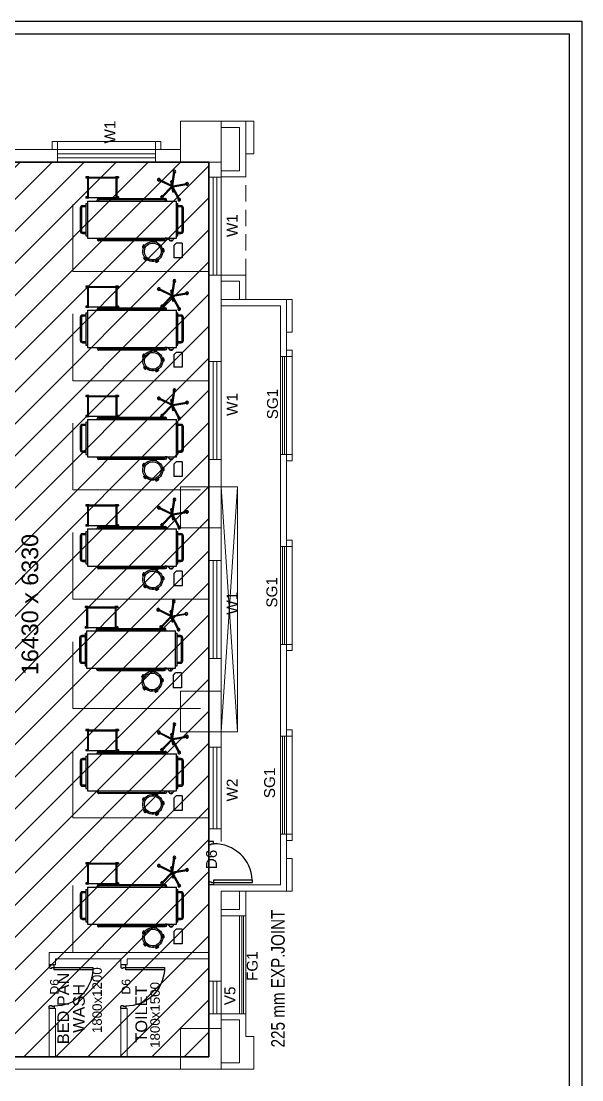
# Model space of a CAD drawing. Extents: x 3550807 to 4078732, y -628171 to -515859.
# Drawn here: x 3739861 to 3750162, y -608060 to -588620 of the extents above; entities that cross this region are included whole.
import ezdxf
from ezdxf.enums import TextEntityAlignment as Align

# ---------------------------------------------------------------- set-up
doc = ezdxf.new("R2010")
doc.units = 0
doc.header["$LTSCALE"] = 6
doc.header["$MEASUREMENT"] = 0
doc.linetypes.add('HIDDEN', pattern=[0.375, 0.25, -0.125])
doc.layers.get('0').update_dxf_attribs({"linetype": 'CONTINUOUS'})
doc.layers.add('Bed', color=33, linetype='CONTINUOUS')
doc.layers.add('DOOR', color=44, linetype='CONTINUOUS')
doc.layers.add('D.F', color=251, linetype='CONTINUOUS', lineweight=5)
doc.layers.add('WALL', color=10, linetype='CONTINUOUS', lineweight=35)
doc.styles.add('ARI', font='arial.ttf')
doc.styles.add('ARIAL', font='arial.ttf')
doc.linetypes.add('ZIGZAG', pattern='A,0.0001,-0.2,[131,ltypeshp.shx,S=0.2,R=0,X=-0.2,Y=0],-0.4,[131,ltypeshp.shx,S=0.2,R=180,X=0.2,Y=0],-0.2', length=0.8001)

# ---------------------------------------------------------------- blocks, each defined once
blk = doc.blocks.new('A$C6969112B')
at = {"layer": 'Bed', "color": 8}
for p, q in [((1421, 1704), (1464, 1956)), ((1438, 1701), (1481, 1953)), ((387, 1872), (116, 1872)), ((116, 1872), (116, 1719)), ((343, 1719), (387, 1762)), ((387, 1872), (387, 1762)), ((478, 1766), (1160, 1766)), ((478, 131), (478, 1766)), ((521, 1793), (1116, 1793)), ((521, 1766), (521, 1793)), ((1116, 1766), (1116, 1793)), ((1160, 131), (1160, 1766)), ((1374, 1709), (1186, 1807)), ((1421, 1704), (1194, 1823)), ((343, 1719), (116, 1719)), ((428, 1689), (478, 1729)), ((428, 1654), (478, 1615)), ((432, 1559), (432, 1557)), ((434, 343), (434, 1557)), ((451, 343), (451, 1557)), ((453, 1559), (453, 1557)), ((476, 1595), (476, 1561)), ((1162, 1595), (1162, 1561)), ((1185, 1559), (1185, 1557)), ((1186, 343), (1186, 1557)), ((1204, 343), (1204, 1557)), ((1205, 1559), (1205, 1557)), ((1409, 1685), (1229, 1510)), ((1425, 1676), (1242, 1497)), ((1324, 1707), (1324, 1710)), ((1329, 1699), (1522, 1666)), ((1332, 1716), (1525, 1683)), ((1340, 1697), (1343, 1714)), ((1425, 1676), (1538, 1447)), ((1438, 1701), (1691, 1738)), ((1443, 1679), (1554, 1454)), ((1483, 1690), (1694, 1721)), ((1512, 1667), (1515, 1685)), ((1530, 1671), (1531, 1675)), ((55, 1439), (34, 1391)), ((54, 1382), (34, 1391)), ((75, 1430), (54, 1382)), ((75, 1430), (55, 1439)), ((72, 1402), (64, 1406)), ((229, 1539), (227, 1517)), ((227, 1517), (279, 1511)), ((229, 1539), (281, 1533)), ((281, 1533), (279, 1511)), ((429, 1399), (408, 1396)), ((408, 1396), (414, 1344)), ((429, 1399), (436, 1347)), ((76, 1196), (91, 1212)), ((116, 1161), (76, 1196)), ((130, 1178), (91, 1212)), ((120, 1198), (114, 1191)), ((116, 1161), (130, 1178)), ((347, 1187), (301, 1160)), ((358, 1168), (313, 1141)), ((358, 1168), (347, 1187)), ((436, 1347), (414, 1344)), ((313, 1141), (301, 1160)), ((1234, 703), (1212, 703)), ((1212, 703), (1212, 650)), ((1223, 650), (1212, 650)), ((1223, 131), (1223, 676)), ((1223, 676), (1594, 676)), ((1223, 659), (1577, 659)), ((1234, 703), (1234, 676)), ((1577, 659), (1577, 148)), ((1605, 703), (1583, 703)), ((1583, 703), (1583, 676)), ((1594, 676), (1594, 131)), ((1605, 650), (1594, 650)), ((1605, 703), (1605, 650)), ((432, 340), (432, 343)), ((453, 340), (453, 343)), ((476, 304), (476, 339)), ((1162, 304), (1162, 339)), ((1185, 340), (1185, 343)), ((1205, 340), (1205, 343)), ((1160, 131), (478, 131)), ((521, 105), (521, 131)), ((1116, 105), (521, 105)), ((1116, 105), (1116, 131)), ((1223, 157), (1212, 157)), ((1212, 157), (1212, 105)), ((1234, 105), (1212, 105)), ((1577, 148), (1223, 148)), ((1594, 131), (1223, 131)), ((1234, 131), (1234, 105)), ((1583, 131), (1583, 105)), ((1605, 105), (1583, 105)), ((1605, 157), (1594, 157)), ((1605, 157), (1605, 105))]:
    blk.add_line(p, q, dxfattribs=at)
for points in [[(565, 1793), (565, 1854, -0.414214), (608, 1897), (1029, 1897, -0.414214), (1073, 1854), (1073, 1793)], [(587, 1793), (587, 1854, -0.414214), (608, 1875), (1029, 1875, -0.414214), (1051, 1854), (1051, 1793)], [(476, 1593), (451, 1585, 0.318781), (430, 1563), (430, 1559), (455, 1559), (455, 1563), (476, 1563)], [(1162, 1593), (1186, 1585, -0.318781), (1208, 1563), (1208, 1559), (1182, 1559), (1182, 1563), (1162, 1563)], [(476, 307), (451, 314, -0.318781), (430, 336), (430, 340), (455, 340), (455, 336), (476, 336)], [(1162, 307), (1186, 314, 0.318781), (1208, 336), (1208, 340), (1182, 340), (1182, 336), (1162, 336)], [(1073, 105), (1073, 44, -0.414214), (1029, 0), (608, 0, -0.414214), (565, 44), (565, 105)], [(1051, 105), (1051, 44, -0.414214), (1029, 22), (608, 22, -0.414214), (587, 44), (587, 105)]]:
    blk.add_lwpolyline(points, format="xyb", dxfattribs=at)
for points in [[(432, 1557), (453, 1557)], [(476, 1595), (478, 1595)], [(476, 1561), (478, 1561)], [(1162, 1595), (1160, 1595)], [(1162, 1561), (1160, 1561)], [(1205, 1557), (1185, 1557)], [(432, 343), (453, 343)], [(476, 339), (478, 339)], [(476, 304), (478, 304)], [(1162, 339), (1160, 339)], [(1162, 304), (1160, 304)], [(1205, 343), (1185, 343)]]:
    blk.add_lwpolyline(points, dxfattribs=at)
blk.add_circle((435, 1672), 9.27, dxfattribs=at)
for centre, radius, start, end in [((441, 1672), 21.4, 125.427, 234.573), ((1289, 676), 80.7, 161.0754, 198.9246), ((1158, 676), 80.7, 0, 18.9246), ((1660, 676), 80.7, 161.0754, 180), ((1529, 676), 80.7, 341.0754, 18.9246), ((1289, 131), 80.7, 161.0754, 198.9246), ((1158, 131), 80.7, 341.0754, 0), ((1660, 131), 80.7, 180, 198.9246), ((1529, 131), 80.7, 341.0754, 18.9246)]:
    blk.add_arc(centre, radius, start, end, dxfattribs=at)
at = {"layer": 'Bed', "color": 8, "extrusion": (0, 0, -1)}
for centre, major_axis, start_param, end_param in [((1474, 1962), (18.5, 18.5), 2.86537, 8.468881), ((1471, 1955), (4.94, 4.94), 4.096329, 5.660611), ((1427, 1691), (194, 194), -0.622575, -0.609545), ((1474, 1954), (4.94, 4.94), -0.609545, 0.954736), ((1184, 1818), (18.5, 18.5), 1.608733, 7.212244), ((1189, 1814), (4.94, 4.94), 2.839692, 4.403974), ((1427, 1691), (194, 194), 4.403974, 4.417003), ((1191, 1817), (4.94, 4.94), 4.417003, 5.981285), ((1699, 1730), (18.5, 18.5), 4.122007, 9.725518), ((1331, 1705), (4.94, 4.94), 2.525533, 4.096329), ((1331, 1709), (4.94, 4.94), 4.096329, 5.667125), ((1523, 1672), (4.94, 4.94), 0.954736, 2.525533), ((1524, 1676), (4.94, 4.94), -0.61606, 0.954736), ((1692, 1731), (4.94, 4.94), -0.930219, 0.634062), ((1693, 1728), (4.94, 4.94), 0.647092, 2.211374), ((1427, 1691), (-194, 194), 2.204859, 2.217888), ((114, 1384), (-57.1, 57.1), 5.588367, 6.248962), ((232, 1332), (-182, 20), -0.000636, 6.282549), ((232, 1332), (-123, 123), 4.624291, 5.911682), ((-5, 1437), (-57.1, 57.1), 2.446775, 3.107369), ((232, 1332), (-154, 17), -0.00023, 6.282955), ((261, 1590), (-57.1, 57.1), 3.707499, 4.368094), ((247, 1460), (-57.1, 57.1), 0.565907, 1.226501), ((487, 1380), (-57.1, 57.1), 5.038602, 5.699197), ((357, 1363), (-57.1, 57.1), 1.897009, 2.557604), ((1230, 1499), (18.5, 18.5), 0.352096, 5.955607), ((1234, 1505), (4.94, 4.94), 3.160366, 4.724648), ((1427, 1691), (-194, 194), 4.718133, 4.731162), ((1237, 1502), (4.94, 4.94), 1.583055, 3.147337), ((1549, 1444), (18.5, 18.5), -0.904541, 4.69897), ((1544, 1450), (4.94, 4.94), 1.903729, 3.468011), ((1427, 1691), (194, 194), 1.8907, 1.903729), ((1547, 1451), (4.94, 4.94), 0.326418, 1.8907), ((146, 1236), (-57.1, 57.1), 4.308534, 4.969129), ((61, 1137), (-57.1, 57.1), 1.166941, 1.827536), ((363, 1107), (-57.1, 57.1), 6.205277, 6.865872), ((296, 1220), (-57.1, 57.1), 3.063684, 3.724279)]:
    blk.add_ellipse(centre, major_axis=major_axis, ratio=1, start_param=start_param, end_param=end_param, dxfattribs=at)
blk = doc.blocks.new('1000')
at = {"layer": 'DOOR', "color": 8}
for p, q in [((0, -111, 0), (0, 0)), ((0, 0), (55, 0, 0)), ((945, 0, 0), (945, -2, 0)), ((1000, 0), (945, 0, 0)), ((1000, -111, 0), (1000, 0)), ((55, -111, 0), (0, -111, 0)), ((55, 0, 0), (55, -3, 0)), ((70, -55, 0), (55, -55, 0)), ((55, -55, 0), (55, -111, 0)), ((55, -111, 0), (55, -1001, 0)), ((111, -111, 0), (55, -111, 0)), ((70, -15, 0), (68, -15, 0)), ((70, -15, 0), (70, -55, 0)), ((111, -1001, 0), (111, -111, 0)), ((930, -15, 0), (930, -55, 0)), ((930, -15, 0), (932, -15, 0)), ((930, -55, 0), (945, -55, 0)), ((945, -55, 0), (945, -111, 0)), ((945, -111, 0), (1000, -111, 0)), ((55, -1001, 0), (111, -1001, 0))]:
    blk.add_line(p, q, dxfattribs=at)
for centre, major_axis, ratio, start_param, end_param in [((55, -15, 0), (-8.84, 8.84, 0), 1, 3.926897, 5.497693), ((71, -128, 0), (597, 637, 0), 0.999944, 3.940126, 5.484659), ((945, -15, 0), (-8.84, 8.84, 0), 1, -0.785492, 0.785304)]:
    blk.add_ellipse(centre, major_axis=major_axis, ratio=ratio, start_param=start_param, end_param=end_param, dxfattribs=at)

msp = doc.modelspace()

# ---------------------------------------------------------------- hatches: boundary and pattern name
at = {"layer": 'D.F', "linetype": 'ByBlock'}
h = msp.add_hatch(dxfattribs=at)
h.set_pattern_fill('ANSI31', color=8, scale=3333, style=0)
h.set_pattern_definition([(45, (700625.2, 126297.33), (-294.59836, 294.59836), [])])
h.paths.add_polyline_path([(3736977.4, -591206.3), (3743307.4, -591206.3), (3743307.4, -607636.3), (3736977.4, -607636.3)])

# ---------------------------------------------------------------- linework, layer by layer
for points in [[(3750161.6, -588619.7), (3750161.6, -620631.1), (3705080.4, -620631.1), (3705080.4, -588619.7)], [(3749929.8, -588851.5), (3749929.8, -620399.2), (3705312.2, -620399.2), (3705312.2, -588851.5)]]:
    msp.add_lwpolyline(points, close=True)
at = {"layer": 'D.F', "color": 8, "linetype": 'ByBlock'}
for p, q in [((3743537.4, -590456.3), (3744137.4, -590456.3)), ((3743537.4, -590571.3), (3743872.4, -590571.3)), ((3743872.4, -591365.9, -188437.6), (3743872.4, -590571.3, -101230.8)), ((3743987.4, -591480.9, -188437.6), (3743987.4, -590456.3, -101230.8)), ((3744137.4, -591056.3, -152397.2), (3744137.4, -590456.3, -101230.8)), ((3742327.4, -590826.3, -101230.8), (3740527.4, -590826.3, -101230.8)), ((3743987.4, -591056.3), (3744137.4, -591056.3)), ((3743537.4, -591365.9, -87206.9), (3743872.4, -591365.9, -169035.1)), ((3743537.4, -591480.9, -87206.9), (3743987.4, -591480.9, -188437.6)), ((3743537.4, -593281.3, 4.1), (3743987.4, -593281.3, -101226.7)), ((3743987.4, -593731.3, -101228.5), (3743987.4, -593281.3, -101226.7)), ((3743537.4, -593396.3, 4.1), (3743872.4, -593396.3, -81824.1)), ((3743872.4, -593731.3, -101228.4), (3743872.4, -593396.3, -101226.7)), ((3743537.4, -593731.3, -101230.8), (3744737.4, -593731.3, -101230.8)), ((3743537.4, -593846.3, -101230.8), (3744622.4, -593846.3, -101230.8)), ((3744622.4, -593846.3), (3744622.4, -604481.3)), ((3744737.4, -593731.3), (3744737.4, -604596.3)), ((3744737.4, -594778.5, -101230.8), (3744622.4, -594778.5)), ((3744837.4, -594778.5), (3744837.4, -596578.5)), ((3744737.4, -598263.8, -101230.8), (3744622.4, -598263.8)), ((3744837.4, -598263.8), (3744837.4, -600063.8)), ((3744837.4, -601748.9), (3744837.4, -603548.9)), ((3744737.4, -603548.9, -101230.8), (3744622.4, -603548.9)), ((3743307.4, -604481.3, -101230.8), (3744622.4, -604481.3, -101230.8)), ((3743537.4, -604596.3, -101230.8), (3744737.4, -604596.3, -101230.8)), ((3743872.4, -604596.3, -101228.4), (3743872.4, -604931.3, -101226.7)), ((3743987.4, -604596.3, -101228.5), (3743987.4, -605046.3, -101226.7)), ((3743537.4, -604931.3, 4.1), (3743872.4, -604931.3, -81824.1)), ((3743537.4, -605046.3, 4.1), (3743987.4, -605046.3, -101226.7)), ((3743537.4, -606846.3, 4.1), (3743987.4, -606846.3, -101226.7)), ((3743987.4, -607266.3, -101228.4), (3743987.4, -606846.3, -101226.7)), ((3743537.4, -606961.3, 4.1), (3743872.4, -606961.3, -81824.1)), ((3743872.4, -607751.3, -101230.8), (3743872.4, -606961.3, -101226.7)), ((3743987.4, -607266.3, -101230.8), (3744137.4, -607266.3, -101230.8)), ((3744137.4, -607866.3, -253628), (3744137.4, -607266.3, -202461.5)), ((3743537.4, -607751.3, -101230.8), (3743872.4, -607751.3, -101230.8)), ((3743537.4, -607866.3, -101230.8), (3743987.4, -607866.3, -101230.8)), ((3743987.4, -607866.3, -101230.8), (3744137.4, -607866.3, -101230.8))]:
    msp.add_line(p, q, dxfattribs=at)
at = {"layer": 'D.F', "color": 8, "lineweight": 0}
for p, q in [((3742787.4, -590976.3), (3737497.4, -590976.3)), ((3742787.4, -591206.3), (3737497.4, -591206.3)), ((3743307.4, -597171.5), (3743307.4, -591206.3)), ((3743537.4, -597171.5), (3743537.4, -591206.3)), ((3743307.4, -600921.3), (3743307.4, -597921.3)), ((3743537.4, -600921.3), (3743537.4, -597921.3)), ((3743307.4, -601671.5), (3743307.4, -603681.3)), ((3743537.4, -601671.5), (3743537.4, -603681.3)), ((3743307.4, -604481.3), (3743307.4, -607116.5)), ((3743537.4, -604596.3), (3743537.4, -607116.5)), ((3740377.4, -605951.3), (3740377.4, -605721.3)), ((3743307.4, -605721.3), (3740377.4, -605721.3)), ((3740492.4, -605951.3), (3740377.4, -605951.3)), ((3740492.4, -605951.3), (3740492.4, -605836.3)), ((3741692.4, -605836.3), (3740492.4, -605836.3)), ((3741692.4, -605951.3), (3741692.4, -605836.3)), ((3741807.4, -605951.3), (3741692.4, -605951.3)), ((3741807.4, -605951.3), (3741807.4, -605836.3)), ((3743307.4, -605836.3), (3741807.4, -605836.3)), ((3740492.4, -606751.3), (3740377.4, -606751.3)), ((3740377.4, -607636.3), (3740377.4, -606751.3)), ((3740492.4, -607636.3), (3740492.4, -606751.3)), ((3741807.4, -606751.3), (3741692.4, -606751.3)), ((3741692.4, -607636.3), (3741692.4, -606751.3)), ((3741807.4, -607636.3), (3741807.4, -606751.3)), ((3737497.4, -607636.3), (3742787.4, -607636.3)), ((3737497.4, -607866.3), (3742787.4, -607866.3))]:
    msp.add_line(p, q, dxfattribs=at)
at = {"layer": 'D.F', "color": 8, "linetype": 'HIDDEN', "ltscale": 200}
for p, q in [((3743987.4, -593731.3, -101230.8), (3743987.4, -591480.9, -101230.8)), ((3743987.4, -605046.3, -101226.7), (3743987.4, -606846.3, -101226.7))]:
    msp.add_line(p, q, dxfattribs=at)
at = {"layer": 'D.F', "color": 8}
for points in [[(3742787.4, -591206.3), (3743537.4, -591206.3), (3743537.4, -590456.3), (3742787.4, -590456.3)], [(3742787.4, -597921.5), (3743537.4, -597921.5), (3743537.4, -597171.5), (3742787.4, -597171.5)], [(3742787.4, -600921.5), (3743537.4, -600921.5), (3743537.4, -601671.5), (3742787.4, -601671.5)], [(3743537.4, -607116.5), (3743537.4, -607866.5), (3742787.4, -607866.5), (3742787.4, -607116.5)]]:
    msp.add_lwpolyline(points, close=True, dxfattribs=at)
at = {"layer": 'D.F', "color": 8, "linetype": 'ByBlock'}
for points, elevation in [([(3740527.4, -590976.3), (3740527.4, -590826.3), (3740427.4, -590826.3), (3740427.4, -590976.3)], -101230.8), ([(3742427.4, -590976.3), (3742427.4, -590826.3), (3742327.4, -590826.3), (3742327.4, -590976.3)], -101230.8), ([(3744737.4, -593731.3), (3744837.4, -593731.3), (3744837.4, -594330.9), (3744737.4, -594330.9)], -202461.5), ([(3744737.4, -594778.5), (3744837.4, -594778.5), (3744837.4, -594663.5), (3744737.4, -594663.5)], -101230.8), ([(3743837.4, -597171.5), (3743537.4, -601671.5)], 27934.8), ([(3743837.4, -601671.5), (3743537.4, -597171.5)], 27934.8), ([(3744737.4, -598263.8), (3744837.4, -598263.8), (3744837.4, -598148.8), (3744737.4, -598148.8)], -101230.8), ([(3744737.4, -603663.9), (3744837.4, -603663.9), (3744837.4, -603548.9), (3744737.4, -603548.9)], -101230.8), ([(3744737.4, -603996.3), (3744837.4, -603996.3), (3744837.4, -604596.3), (3744737.4, -604596.3)], -101230.8)]:
    msp.add_lwpolyline(points, dxfattribs=dict(at, elevation=elevation))
at = {"layer": 'D.F', "color": 8, "linetype": 'Continuous'}
for points in [[(3740527.4, -590976.3), (3740527.4, -591206.3), (3742327.4, -591206.3), (3742327.4, -590976.3)], [(3740527.4, -591056.3), (3740527.4, -591126.3), (3742327.4, -591126.3), (3742327.4, -591056.3)], [(3743537.4, -596671.5), (3743307.4, -596671.5), (3743307.4, -594871.5), (3743537.4, -594871.5)], [(3743457.4, -596671.5), (3743387.4, -596671.5), (3743387.4, -594871.5), (3743457.4, -594871.5)], [(3744697.4, -594778.5), (3744662.4, -594778.5), (3744662.4, -596578.5), (3744697.4, -596578.5)], [(3744697.4, -598263.8), (3744662.4, -598263.8), (3744662.4, -600063.8), (3744697.4, -600063.8)], [(3743537.4, -600321.3), (3743307.4, -600321.3), (3743307.4, -598521.3), (3743537.4, -598521.3)], [(3743457.4, -600321.3), (3743387.4, -600321.3), (3743387.4, -598521.3), (3743457.4, -598521.3)], [(3744697.4, -601748.9), (3744662.4, -601748.9), (3744662.4, -603548.9), (3744697.4, -603548.9)], [(3743537.4, -603451.3), (3743307.4, -603451.3), (3743307.4, -601951.3), (3743537.4, -601951.3)], [(3743457.4, -603451.3), (3743387.4, -603451.3), (3743387.4, -601951.3), (3743457.4, -601951.3)]]:
    msp.add_lwpolyline(points, close=True, dxfattribs=at)
for points, elevation in [([(3743537.4, -591481.3), (3743307.4, -591481.3), (3743307.4, -593281.3), (3743537.4, -593281.3)], 4.1), ([(3743457.4, -591481.3), (3743387.4, -591481.3), (3743387.4, -593281.3), (3743457.4, -593281.3)], 4.1), ([(3743947.4, -605046.3), (3743912.4, -605046.3), (3743912.4, -606846.3), (3743947.4, -606846.3)], -101227.2), ([(3743307.4, -606846.3), (3743537.4, -606846.3), (3743537.4, -606246.3), (3743307.4, -606246.3)], 4.1), ([(3743307.4, -606846.3), (3743537.4, -606846.3), (3743537.4, -606246.3), (3743307.4, -606246.3)], 4.1), ([(3743387.4, -606846.3), (3743457.4, -606846.3), (3743457.4, -606246.3), (3743387.4, -606246.3)], 4.1), ([(3743387.4, -606846.3), (3743457.4, -606846.3), (3743457.4, -606246.3), (3743387.4, -606246.3)], 4.1)]:
    msp.add_lwpolyline(points, close=True, dxfattribs=dict(at, elevation=elevation))
at = {"layer": 'D.F', "color": 8, "linetype": 'ZIGZAG', "ltscale": 10, "flags": 128}
for points in [[(3743307.4, -593213.8), (3740807.9, -593213.8), (3740807.9, -591985.1)], [(3743307.4, -595221.3), (3740807.9, -595221.3), (3740807.9, -593992.6)], [(3743157.4, -597228.8), (3740807.9, -597228.8), (3740807.9, -596000.1)], [(3743307.4, -599236.3), (3740807.9, -599236.3), (3740807.9, -598007.6)], [(3743157.4, -601243.8), (3740807.9, -601243.8), (3740807.9, -600015.1)], [(3743307.4, -603247.3), (3740807.9, -603251.3), (3740807.9, -602022.6)], [(3743307.4, -605721.3), (3740807.9, -605721.3), (3740807.9, -604492.6)]]:
    msp.add_lwpolyline(points, dxfattribs=at)
at = {"layer": 'D.F', "color": 8, "linetype": 'ByBlock'}
for points in [[(3744737.4, -594778.5), (3744837.4, -594778.5), (3744837.4, -594663.5), (3744737.4, -594663.5)], [(3744737.4, -596693.5), (3744837.4, -596693.5), (3744837.4, -596578.5), (3744737.4, -596578.5)], [(3744737.4, -598263.8), (3744837.4, -598263.8), (3744837.4, -598148.8), (3744737.4, -598148.8)], [(3744737.4, -600178.8), (3744837.4, -600178.8), (3744837.4, -600063.8), (3744737.4, -600063.8)], [(3744737.4, -601748.9), (3744837.4, -601748.9), (3744837.4, -601633.9), (3744737.4, -601633.9)], [(3744737.4, -603663.9), (3744837.4, -603663.9), (3744837.4, -603548.9), (3744737.4, -603548.9)]]:
    msp.add_lwpolyline(points, dxfattribs=at)
for points in [[(3744622.4, -594778.5), (3744622.4, -596578.5), (3744737.4, -596578.5), (3744737.4, -594778.5)], [(3744622.4, -598263.8), (3744622.4, -600063.8), (3744737.4, -600063.8), (3744737.4, -598263.8)], [(3744622.4, -601748.9), (3744622.4, -603548.9), (3744737.4, -603548.9), (3744737.4, -601748.9)]]:
    msp.add_lwpolyline(points, close=True, dxfattribs=at)
for points, elevation in [([(3743537.4, -601671.5), (3743537.4, -597171.5), (3743837.4, -597171.5), (3743837.4, -601671.5)], 27934.8), ([(3743872.4, -605046.3), (3743872.4, -606846.3), (3743987.4, -606846.3), (3743987.4, -605046.3)], -101227.2)]:
    msp.add_lwpolyline(points, close=True, dxfattribs=dict(at, elevation=elevation))
at = {"layer": 'WALL', "color": 8, "linetype": 'ByBlock'}
msp.add_lwpolyline([(3736977.4, -591206.3), (3743307.4, -591206.3), (3743307.4, -607636.3), (3736977.4, -607636.3)], close=True, dxfattribs=at)

# ---------------------------------------------------------------- block references
at = {"layer": 'D.F', "color": 8, "xscale": -1, "rotation": 270}
for p in [(3740946.2, -593082), (3740946.2, -595089.5), (3740946.2, -597097), (3740946.2, -599104.5), (3740933, -600975.9), (3740946.2, -603233.2), (3740946.2, -605679.7)]:
    msp.add_blockref('A$C6969112B', p, dxfattribs=at)
at = {"layer": 'D.F', "color": 8, "linetype": 'Continuous'}
for p, xscale, yscale, zscale, rotation in [((3743307.4, -604481.3, -101230.8), 0.7999999984167686, 0.7999999984167686, 0.7999999984167686, 90.0000132735122), ((3740377.4, -605951.3), -0.7999999988824306, 0.7999999986495823, 0.7999999999883585, 89.9999867264875), ((3741692.4, -605951.3), -0.7999999988824306, 0.7999999986495823, 0.7999999999883585, 89.9999867264875)]:
    msp.add_blockref('1000', p, dxfattribs=dict(at, xscale=xscale, yscale=yscale, zscale=zscale, rotation=rotation))

# ---------------------------------------------------------------- texts
at = {"layer": 'D.F', "color": 8, "style": 'ARIAL', "width": 1}
for s, height, p in [('W1', 200, (3741591.6, -590866.4)), ('W1', 200, (3743836.9, -592583.8, 4.1)), ('W1', 200, (3743836.9, -595868.2)), ('SG1', 200, (3744578.5, -595930.2)), ('SG1', 200, (3744566.1, -599388.6)), ('W1', 200, (3743836.9, -599518)), ('SG1', 200, (3744525, -602888.3)), ('W2', 200, (3743836.9, -602948)), ('D6', 200, (3743457.6, -604192.3, -202461.5)), ('FG1', 200, (3744205.9, -606244.9)), ('D6', 161.2, (3740552.6, -606495.8)), ('D6', 161.2, (3741867.6, -606495.8)), ('V5', 200, (3743795.9, -606689, 4.1)), ('V5', 200, (3743795.9, -606689, 4.1))]:
    msp.add_text(s, height=height, rotation=90, dxfattribs=at).set_placement(p)
at = {"layer": 'D.F', "color": 8, "linetype": 'Continuous', "style": 'ARIAL'}
msp.add_text('16430 x 6330', height=306.13, rotation=90, dxfattribs=at).set_placement((3740174.5, -599331.3), align=Align.CENTER)
at = {"layer": 'D.F', "color": 8, "style": 'ARI', "width": 0.8}
msp.add_text('225 mm EXP.JOINT', height=250, rotation=90, dxfattribs=at).set_placement((3744778.5, -607465.5, 101230.8), align=Align.BOTTOM_LEFT)
at = {"layer": 'D.F', "color": 8, "linetype": 'Continuous', "style": 'ARIAL'}
for s, p in [('BED PAN', (3740804.3, -606749, 0)), ('WASH', (3741093.4, -606749, 0)), ('TOILET', (3742239.3, -606853, 101230.8))]:
    msp.add_text(s, height=214.29, rotation=90, dxfattribs=at).set_placement(p, align=Align.BOTTOM_CENTER)
for s, p in [('1800x1200', (3741168.1, -606598.4, 0)), ('1800x1500', (3742232.6, -606868.9, 101230.8))]:
    msp.add_text(s, height=175, rotation=90, dxfattribs=at).set_placement(p, align=Align.TOP_CENTER)

doc.saveas('drawing.dxf')
